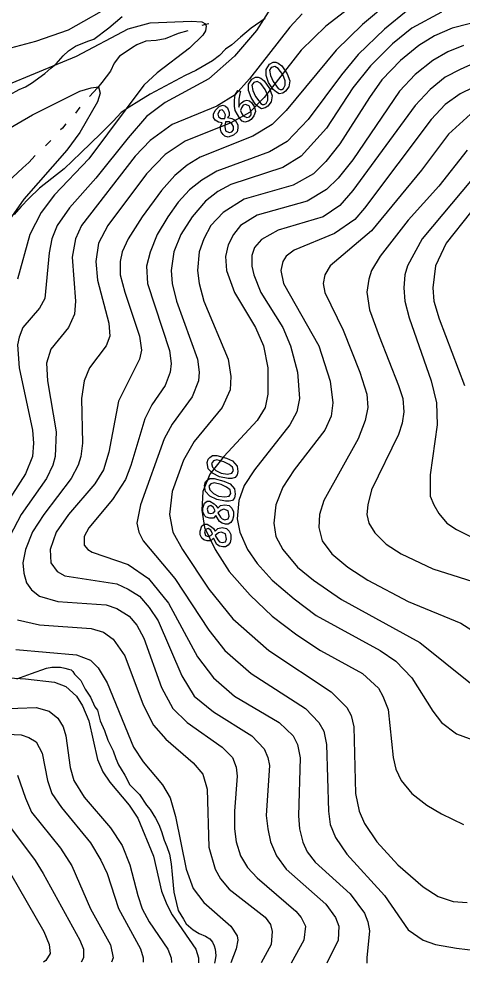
# Model space of a CAD drawing. Extents: x -4.4 to 64.9, y -5.9 to 77.3.
# Drawn here: x 16.38 to 19.05, y -0.03 to 5.64 of the extents above; entities that cross this region are included whole.
import ezdxf

# ---------------------------------------------------------------- set-up
doc = ezdxf.new("R2010")
doc.units = 0
for name, color, linetype in [('8200-8400', 7, 'CONTINUOUS'), ('8400-8600', 7, 'CONTINUOUS'), ('8600-8800', 7, 'CONTINUOUS'), ('8800-9000', 7, 'CONTINUOUS'), ('9000-9200', 7, 'CONTINUOUS'), ('Elevations', 7, 'CONTINUOUS'), ('roads', 7, 'CONTINUOUS'), ('topo', 7, 'CONTINUOUS'), ('water', 7, 'CONTINUOUS')]:
    doc.layers.add(name, color=color, linetype=linetype)

msp = doc.modelspace()

# ---------------------------------------------------------------- linework, layer by layer
at = {"layer": '8200-8400', "color": 2}
for points in [[(16.371417, 1.096164), (16.418867, 0.959083), (16.455777, 0.874723), (16.629767, 0.658553), (16.698307, 0.553104), (16.809027, 0.294754), (16.930296, 0.078584), (16.946118, -0.000508), (16.9358, -0.026331)], [(16.334534, 0.774997), (16.476893, 0.585187), (16.524344, 0.506098), (16.745784, 0.105397), (16.766871, 0.052668), (16.766871, -0.000053), (16.753642, -0.026522)], [(16.329314, 0.506085), (16.529672, 0.158105), (16.561303, 0.079026), (16.566568, 0.026295), (16.540216, -0.015885), (16.526828, -0.02631)]]:
    msp.add_lwpolyline(points, dxfattribs=at)
at = {"layer": '8400-8600', "color": 2}
for points in [[(16.239612, 5.441523), (16.482143, 5.504758), (16.677222, 5.573338), (16.967211, 5.736745)], [(17.932115, 5.768548), (17.805583, 5.568205), (17.673765, 5.415303), (17.520865, 5.278222), (17.257245, 5.135823), (17.146485, 5.0515), (17.035754, 4.92495), (16.840674, 4.68238), (16.682504, 4.503125), (16.608685, 4.397662), (16.577054, 4.318578), (16.561232, 4.234229), (16.534879, 3.960068), (16.50324, 3.902071), (16.403069, 3.786078), (16.381982, 3.728081), (16.371451, 3.680615), (16.381982, 3.543534), (16.461063, 3.169202), (16.466328, 3.090091), (16.461063, 3.011007), (16.418891, 2.905571), (16.260713, 2.663027)], [(16.281821, 5.230253), (16.724713, 5.414773), (17.035783, 5.578233), (17.167591, 5.615142), (17.415452, 5.625726), (17.478712, 5.620434), (17.4998, 5.609851), (17.505065, 5.593976), (17.4998, 5.567517), (17.483978, 5.541059), (17.404886, 5.461949), (17.209755, 5.314338), (17.130677, 5.240519), (16.798506, 4.797633), (16.592888, 4.581468), (16.513795, 4.476005), (16.445258, 4.34419), (16.371446, 4.07532)], [(18.079803, 5.668509), (18.005992, 5.589372), (17.763464, 5.278354), (17.679102, 5.183395), (17.568374, 5.114868), (17.299432, 5.00414), (17.167622, 4.90926), (17.077992, 4.814328), (16.756373, 4.397794), (16.719463, 4.31871), (16.698376, 4.207982), (16.719463, 3.944378), (16.714198, 3.865294), (16.677289, 3.78621), (16.571847, 3.654395), (16.545494, 3.570045), (16.55076, 3.464583), (16.603479, 3.158777), (16.598214, 3.011166), (16.582392, 2.958435), (16.545483, 2.879351), (16.392583, 2.663186), (16.324042, 2.531344)], [(16.176378, 4.898042), (16.461088, 5.061449), (16.745806, 5.203795), (16.814346, 5.224961), (16.856526, 5.230253), (16.867056, 5.193344), (16.851261, 5.140612), (16.745809, 4.956092), (16.666719, 4.850629), (16.40837, 4.55538), (16.334558, 4.449917)], [(16.371509, 2.030461), (16.503308, 1.998844), (16.814387, 1.977677), (16.888208, 1.95651), (16.946197, 1.914336), (17.014737, 1.814138), (17.125457, 1.51889), (17.188727, 1.397631), (17.262588, 1.313282), (17.426037, 1.17091), (17.484029, 1.102383), (17.510408, 1.012742), (17.520938, 0.664762), (17.557847, 0.532946), (17.589478, 0.47495), (17.642207, 0.411688), (17.858377, 0.242963), (17.890008, 0.200788), (17.900565, 0.158587), (17.8953, 0.079503), (17.835287, -0.03104)], [(16.360895, 1.851074), (16.724694, 1.81943), (16.809054, 1.787812), (16.856504, 1.740372), (16.909225, 1.650731), (17.067403, 1.265842), (17.125395, 1.176201), (17.241436, 1.039121), (17.288844, 0.960037), (17.320525, 0.849309), (17.383795, 0.532973), (17.425975, 0.416979), (17.489245, 0.332604), (17.652694, 0.190258), (17.689595, 0.132261), (17.694861, 0.105803), (17.684304, 0.053071), (17.652712, -0.031172)], [(16.218547, 1.686741), (16.418907, 1.676158), (16.592897, 1.654991), (16.661437, 1.628533), (16.724708, 1.570536), (16.761617, 1.51254), (16.798515, 1.422899), (16.851247, 1.190912), (16.882875, 1.117093), (16.925058, 1.053831), (17.041057, 0.916751), (17.093777, 0.837667), (17.188686, 0.610945), (17.236176, 0.400046), (17.267807, 0.320962), (17.299407, 0.2577), (17.441807, 0.052066), (17.457603, -0.000665), (17.457603, -0.030114)], [(16.150002, 1.49169), (16.482174, 1.502274), (16.561252, 1.481107), (16.613984, 1.438933), (16.645623, 1.386201), (16.661445, 1.333496), (16.687824, 1.143684), (16.708911, 1.0646), (16.772183, 0.964402), (16.930362, 0.779882), (16.998902, 0.674445), (17.046353, 0.558426), (17.093803, 0.373905), (17.120182, 0.294821), (17.162362, 0.215711), (17.273122, 0.052278), (17.294157, -0.000454), (17.296882, -0.027838)]]:
    msp.add_lwpolyline(points, dxfattribs=at)
at = {"layer": '8600-8800', "color": 2}
for points in [[(18.601743, 5.736397), (18.443562, 5.604584), (18.285394, 5.451687), (17.984862, 5.087885), (17.900502, 5.003525), (17.784504, 4.934985), (17.468163, 4.808445), (17.389073, 4.760944), (17.315263, 4.697725), (17.236173, 4.608095), (17.120132, 4.449927), (17.035773, 4.318106), (16.998863, 4.238974), (16.988333, 4.181025), (16.988333, 4.101897), (17.014685, 3.996447), (17.104316, 3.732827), (17.114872, 3.648467), (17.104316, 3.595735), (16.977776, 3.342667), (16.919785, 3.036856), (16.888146, 2.931406), (16.835425, 2.847047), (16.677246, 2.662516), (16.603435, 2.557066), (16.566526, 2.451616), (16.571791, 2.372527), (16.608701, 2.319806), (16.656151, 2.293454), (16.96723, 2.246003), (17.03577, 2.214364), (17.10431, 2.172184), (17.16231, 2.103644), (17.21503, 2.024555), (17.357432, 1.692394), (17.431251, 1.571123), (17.547241, 1.476224), (17.779231, 1.333863), (17.853041, 1.254773), (17.874129, 1.202053), (17.884686, 1.154605), (17.863598, 0.854073), (17.874129, 0.774983), (17.889951, 0.695894), (17.92686, 0.611545), (17.984851, 0.532453), (18.222111, 0.321554), (18.280111, 0.242475), (18.301198, 0.189744), (18.295933, 0.105384), (18.22944, -0.031509)], [(18.717745, 5.693609), (18.575386, 5.57761), (18.417215, 5.42471), (18.317033, 5.303449), (18.116685, 5.03455), (17.990143, 4.90274), (17.884693, 4.83947), (17.568344, 4.723479), (17.478714, 4.670748), (17.404903, 4.612749), (17.336363, 4.538938), (17.273093, 4.44931), (17.209773, 4.343861), (17.167593, 4.238358), (17.146506, 4.154009), (17.151771, 4.048599), (17.283571, 3.64785), (17.294128, 3.568809), (17.288862, 3.51604), (17.257271, 3.436999), (17.178142, 3.32096), (17.135952, 3.236598), (17.051592, 2.957158), (17.019961, 2.872798), (16.940882, 2.75154), (16.798521, 2.58281), (16.772168, 2.530089), (16.772168, 2.477368), (16.793255, 2.451016), (16.819608, 2.435193), (17.03578, 2.361385), (17.15705, 2.277015), (17.278308, 2.129393), (17.452348, 1.807774), (17.547249, 1.681234), (17.673789, 1.570503), (17.94268, 1.412335), (18.027039, 1.333254), (18.053418, 1.280525), (18.06924, 1.201433), (18.058683, 0.853453), (18.063949, 0.774375), (18.085036, 0.695286), (18.111388, 0.637284), (18.158839, 0.574014), (18.369738, 0.384215), (18.454098, 0.268214), (18.475185, 0.215485), (18.485742, 0.162764), (18.46992, -0.000685), (18.46992, -0.031697)], [(18.918069, 5.678416), (18.7388, 5.583468), (18.62281, 5.488567), (18.490999, 5.356746), (18.38555, 5.224936), (18.227379, 4.982406), (18.074471, 4.813687), (17.963751, 4.745146), (17.65268, 4.644967), (17.573591, 4.602787), (17.49978, 4.544796), (17.420691, 4.449887), (17.352151, 4.344437), (17.309971, 4.238996), (17.294096, 4.128268), (17.299361, 4.049186), (17.325766, 3.943737), (17.452306, 3.595757), (17.462863, 3.516667), (17.457598, 3.463946), (17.420688, 3.369038), (17.299377, 3.205586), (17.251966, 3.115966), (17.109567, 2.720528), (17.08848, 2.609808), (17.099037, 2.557076), (17.12539, 2.504356), (17.315239, 2.277647), (17.52087, 1.966566), (17.615771, 1.845297), (17.773939, 1.708216), (18.100829, 1.497317), (18.179921, 1.412957), (18.21156, 1.360236), (18.227382, 1.281147), (18.237912, 0.880436), (18.248443, 0.801357), (18.280082, 0.722268), (18.348622, 0.622086), (18.575333, 0.374288), (18.717692, 0.168656), (18.807322, 0.105386), (18.881141, 0.079034), (19.00768, 0.057947), (19.139491, 0.042125)], [(19.27156, 5.657231), (18.981532, 5.583423), (18.87609, 5.535962), (18.781181, 5.477931), (18.670461, 5.388293), (18.559741, 5.272352), (18.48593, 5.166892), (18.306662, 4.887413), (18.222302, 4.782011), (18.148491, 4.708152), (18.027222, 4.639612), (17.73196, 4.555252), (17.605431, 4.47616), (17.531612, 4.397071), (17.48943, 4.317982), (17.463077, 4.2389), (17.45252, 4.12818), (17.463077, 4.049091), (17.48943, 3.943641), (17.637062, 3.595661), (17.652884, 3.490212), (17.647619, 3.411122), (17.600158, 3.305673), (17.431449, 3.100052), (17.368179, 2.989332), (17.299589, 2.799522), (17.283766, 2.662441), (17.304854, 2.556992), (17.362903, 2.451542), (17.521074, 2.214282), (17.663433, 2.035011), (17.879603, 1.845212), (18.253943, 1.597401), (18.348844, 1.502503), (18.375197, 1.455052), (18.391019, 1.386502), (18.401576, 0.985801), (18.422663, 0.880351), (18.454294, 0.806532), (18.528112, 0.695812), (18.654655, 0.558731), (18.807555, 0.426921), (18.897182, 0.368922), (18.986813, 0.33728), (19.071215, 0.332015)]]:
    msp.add_lwpolyline(points, dxfattribs=at)
at = {"layer": '8800-9000', "color": 2}
for points in [[(19.113183, 5.37255), (19.028821, 5.335641), (18.939193, 5.28819), (18.849563, 5.214372), (18.759932, 5.119431), (18.385581, 4.608002), (18.306492, 4.518361), (18.206321, 4.449871), (17.937422, 4.37074), (17.837251, 4.31278), (17.795071, 4.26529), (17.779249, 4.217832), (17.779249, 4.154562), (17.789779, 4.101841), (17.831959, 3.996391), (17.963769, 3.785492), (18.011228, 3.674772), (18.053408, 3.516601), (18.063938, 3.358431), (18.048116, 3.279341), (18.005936, 3.200249), (17.795045, 2.931361), (17.731775, 2.83645), (17.700136, 2.74682), (17.689606, 2.6361), (17.705428, 2.55701), (17.752886, 2.451561), (17.810877, 2.367201), (17.900508, 2.26703), (18.032326, 2.156312), (18.164136, 2.05613), (18.549017, 1.845231), (18.643926, 1.781961), (18.738827, 1.68179), (18.865366, 1.481431), (18.918095, 1.412891), (19.007725, 1.344351), (19.181758, 1.281081)], [(19.181922, 5.261848), (19.028979, 5.188038), (18.939341, 5.124768), (18.854989, 5.035137), (18.454281, 4.502579), (18.396281, 4.434078), (18.275009, 4.349718), (18.032479, 4.249497), (17.985031, 4.212638), (17.963944, 4.180999), (17.953414, 4.128228), (17.969236, 4.049189), (18.180127, 3.674848), (18.248668, 3.463899), (18.26449, 3.332089), (18.253959, 3.253007), (18.21705, 3.168648), (18.032508, 2.931388), (17.963971, 2.825938), (17.921791, 2.720488), (17.91126, 2.609768), (17.921791, 2.530676), (17.963971, 2.451598), (18.053601, 2.346148), (18.148509, 2.267059), (18.317218, 2.151057), (18.78647, 1.892708), (19.092321, 1.650177)], [(19.092133, 5.066768), (18.960275, 4.945507), (18.796834, 4.729337), (18.496304, 4.365538), (18.248493, 4.154588), (18.216854, 4.101918), (18.206324, 4.049186), (18.216854, 3.996418), (18.327585, 3.769707), (18.427764, 3.516628), (18.469933, 3.384817), (18.475225, 3.305778), (18.459403, 3.226636), (18.417223, 3.115916), (18.211602, 2.746846), (18.185223, 2.662486), (18.179958, 2.583397), (18.201045, 2.504316), (18.259037, 2.425227), (18.353945, 2.346148), (18.475206, 2.267056), (18.717747, 2.140516), (19.034096, 2.008706), (19.292486, 1.845257)], [(19.071037, 4.850628), (18.902276, 4.634458), (18.717747, 4.428839), (18.549025, 4.21267), (18.496296, 4.12831), (18.480474, 4.075589), (18.469944, 3.9965), (18.485766, 3.891008), (18.543768, 3.732879), (18.659756, 3.437618), (18.686108, 3.358489), (18.691374, 3.2794), (18.680843, 3.210899), (18.659756, 3.142319), (18.496307, 2.810148), (18.47522, 2.72052), (18.469954, 2.662518), (18.480485, 2.6098), (18.517394, 2.551798), (18.585935, 2.483258), (18.675575, 2.425258), (18.865374, 2.335628), (19.181766, 2.23546)]]:
    msp.add_lwpolyline(points, dxfattribs=at)
at = {"layer": '9000-9200', "color": 2}
msp.add_lwpolyline([(19.092339, 4.47625), (18.944659, 4.291709), (18.881387, 4.154628), (18.865565, 4.02282), (18.87083, 3.943729), (18.902469, 3.838279), (19.055372, 3.43757)], dxfattribs=at)
at = {"layer": 'Elevations', "color": 1}
for points in [[(17.958478, 5.35675), (17.990109, 5.30931), (18.005931, 5.267136), (18.000666, 5.2302), (17.979579, 5.203742), (17.963757, 5.193158), (17.942669, 5.187867), (17.926847, 5.19845), (17.90576, 5.214325), (17.879407, 5.256526), (17.863585, 5.298701), (17.863585, 5.33561), (17.884673, 5.367228), (17.90576, 5.377811), (17.921582, 5.377811), (17.937378, 5.372519)], [(17.937388, 5.21967), (17.947945, 5.214378), (17.958475, 5.214378), (17.969006, 5.21967), (17.979563, 5.240836), (17.979563, 5.267295), (17.96374, 5.304204), (17.937388, 5.341113), (17.916301, 5.351697), (17.895213, 5.346405), (17.884656, 5.33053), (17.889922, 5.298912), (17.905744, 5.262003), (17.926831, 5.235545)], [(17.853028, 5.267136), (17.884659, 5.21967), (17.900481, 5.177495), (17.895216, 5.140586), (17.874129, 5.114127), (17.858307, 5.103544), (17.837219, 5.098252), (17.821397, 5.108836), (17.80031, 5.124711), (17.773931, 5.166885), (17.758109, 5.209086), (17.758109, 5.245969), (17.779196, 5.277613), (17.80031, 5.288197), (17.816132, 5.288197), (17.831954, 5.282905)], [(17.831938, 5.130055), (17.842495, 5.124764), (17.853025, 5.124764), (17.863582, 5.130055), (17.874113, 5.151222), (17.874113, 5.17768), (17.85829, 5.21459), (17.831938, 5.251473), (17.810851, 5.262056), (17.789763, 5.256764), (17.779207, 5.240889), (17.784498, 5.209271), (17.80032, 5.172362), (17.821408, 5.145904)], [(17.700128, 5.130055), (17.700128, 5.108889), (17.705393, 5.124764), (17.715924, 5.135347), (17.731746, 5.14593), (17.747568, 5.151222), (17.76339, 5.14593), (17.779212, 5.135347), (17.795034, 5.108889), (17.800299, 5.08243), (17.789769, 5.055972), (17.773947, 5.034805), (17.758125, 5.024222), (17.737037, 5.01893), (17.721215, 5.024222), (17.705393, 5.040097), (17.679041, 5.087537), (17.673776, 5.113995), (17.673776, 5.150904), (17.679041, 5.182549), (17.694863, 5.209007), (17.710685, 5.203715), (17.70542, 5.18784), (17.700155, 5.156196)], [(17.631588, 5.103676), (17.642118, 5.077218), (17.642118, 5.056051), (17.631588, 5.045468), (17.657941, 5.040176), (17.679028, 5.029593), (17.69485, 5.003135), (17.69485, 4.981968), (17.689585, 4.960801), (17.668497, 4.939635), (17.652675, 4.934343), (17.636853, 4.929051), (17.615766, 4.934343), (17.605236, 4.944926), (17.594679, 4.960801), (17.589413, 4.976676), (17.589413, 4.992551), (17.599944, 5.013718), (17.578857, 5.01901), (17.557769, 5.029593), (17.547239, 5.045468), (17.547239, 5.066635), (17.557769, 5.087801), (17.573591, 5.103676), (17.584122, 5.11426), (17.605236, 5.119551), (17.621058, 5.11426)], [(17.726488, 5.05621), (17.747575, 5.045627), (17.763397, 5.050918), (17.773928, 5.061502), (17.773928, 5.077377), (17.768663, 5.098543), (17.763397, 5.114418), (17.74231, 5.125002), (17.726488, 5.11971), (17.715958, 5.103835), (17.710692, 5.08796), (17.715958, 5.072085)], [(17.578859, 5.050945), (17.594681, 5.040361), (17.615768, 5.040361), (17.621034, 5.061528), (17.610503, 5.082695), (17.599946, 5.093278), (17.584124, 5.087986), (17.573567, 5.06682)], [(17.621039, 4.966596), (17.642126, 4.956012), (17.657949, 4.961304), (17.668479, 4.971887), (17.668479, 4.982471), (17.668479, 4.993054), (17.657949, 5.008929), (17.642126, 5.019512), (17.621039, 5.019512), (17.615774, 4.993054)], [(17.626309, 2.999974), (17.663219, 2.984099), (17.689572, 2.952455), (17.694837, 2.920811), (17.689572, 2.899644), (17.679015, 2.883769), (17.657927, 2.878478), (17.63684, 2.878478), (17.584108, 2.889061), (17.541928, 2.910228), (17.515575, 2.936686), (17.51031, 2.973595), (17.515575, 2.994762), (17.526106, 3.005345), (17.541928, 3.015929), (17.56828, 3.015929)], [(17.594678, 2.910333), (17.631588, 2.905042), (17.657941, 2.910333), (17.668471, 2.926208), (17.663206, 2.947375), (17.642118, 2.96325), (17.610488, 2.979125), (17.568307, 2.989708), (17.54722, 2.984417), (17.536663, 2.968542), (17.541928, 2.947375), (17.563016, 2.926208)], [(17.610487, 2.862867), (17.647397, 2.846992), (17.673749, 2.815374), (17.679041, 2.78373), (17.673749, 2.762564), (17.663219, 2.746689), (17.642132, 2.741397), (17.621044, 2.741397), (17.568313, 2.75198), (17.526134, 2.773147), (17.499781, 2.799605), (17.494516, 2.836515), (17.499781, 2.857681), (17.510338, 2.868265), (17.52616, 2.878848), (17.552539, 2.878848)], [(17.578859, 2.773253), (17.615768, 2.767961), (17.642121, 2.773253), (17.652651, 2.789128), (17.647386, 2.810294), (17.626299, 2.826169), (17.594668, 2.842044), (17.552477, 2.852628), (17.531389, 2.847336), (17.520832, 2.831461), (17.526098, 2.810294), (17.547185, 2.789128)], [(17.563037, 2.715256), (17.573594, 2.699381), (17.589416, 2.715256), (17.615768, 2.720548), (17.642121, 2.715256), (17.657943, 2.699381), (17.668473, 2.678214), (17.668473, 2.651756), (17.663208, 2.630589), (17.652678, 2.614714), (17.636856, 2.604131), (17.621034, 2.604131), (17.599946, 2.609423), (17.584124, 2.620006), (17.563037, 2.656915), (17.547215, 2.64104), (17.526128, 2.64104), (17.50504, 2.646332), (17.494483, 2.656915), (17.483953, 2.678082), (17.483953, 2.699249), (17.494483, 2.730866), (17.510305, 2.74145), (17.526128, 2.74145), (17.55248, 2.725575)], [(17.515589, 2.673081), (17.531411, 2.66779), (17.547233, 2.673081), (17.557763, 2.683665), (17.547233, 2.704831), (17.531411, 2.715415), (17.515589, 2.710123), (17.510324, 2.694248)], [(17.573588, 2.673081), (17.58941, 2.646623), (17.59994, 2.63604), (17.615763, 2.630748), (17.63685, 2.63604), (17.642115, 2.651915), (17.63685, 2.683533), (17.610471, 2.694116), (17.594649, 2.688824)], [(17.547228, 2.578175), (17.557758, 2.5623), (17.573581, 2.578175), (17.599933, 2.583467), (17.626286, 2.578175), (17.642108, 2.5623), (17.652638, 2.541134), (17.652638, 2.514675), (17.647373, 2.493509), (17.636816, 2.477634), (17.620994, 2.46705), (17.605172, 2.46705), (17.584085, 2.472342), (17.568262, 2.482925), (17.547175, 2.519835), (17.53138, 2.50396), (17.510292, 2.50396), (17.489205, 2.509251), (17.478648, 2.519835), (17.468118, 2.541001), (17.468118, 2.562168), (17.478648, 2.593786), (17.49447, 2.604369), (17.510292, 2.604369), (17.536645, 2.588494)], [(17.499767, 2.535974), (17.515589, 2.530683), (17.531411, 2.535974), (17.541942, 2.546558), (17.531411, 2.567724), (17.515589, 2.578308), (17.499767, 2.573016), (17.494502, 2.557141)], [(17.557769, 2.535974), (17.573591, 2.509516), (17.584122, 2.498933), (17.599944, 2.493641), (17.621031, 2.498933), (17.626296, 2.514808), (17.621031, 2.546452), (17.594678, 2.557035), (17.578856, 2.551744)]]:
    msp.add_lwpolyline(points, close=True, dxfattribs=at)
at = {"layer": 'roads', "color": 7}
for points in [[(17.858314, 5.640489), (17.773955, 5.582493), (17.710685, 5.529761), (17.657967, 5.482295), (17.621057, 5.455837), (17.584145, 5.418927), (17.541965, 5.38731), (17.441797, 5.329313), (17.378527, 5.297669), (17.257255, 5.234407), (17.167585, 5.186967), (17.099045, 5.144766), (17.041046, 5.107857), (16.993595, 5.076213), (16.946145, 5.023508), (16.872326, 4.949689), (16.751057, 4.833695), (16.650886, 4.738789), (16.503256, 4.622796), (16.439986, 4.559534), (16.392536, 4.512068), (16.350356, 4.464628)], [(16.418889, 5.231179), (16.455798, 5.252346), (16.534887, 5.310369), (16.571797, 5.341986), (16.603428, 5.368445), (16.645607, 5.415911), (16.677238, 5.447529), (16.719429, 5.473987), (16.793237, 5.505631), (16.830138, 5.516215), (16.919769, 5.584742), (16.998858, 5.653295)], [(16.323991, 5.183104), (16.381991, 5.214722), (16.418903, 5.230597)], [(16.366217, 1.676211), (16.455847, 1.707855), (16.545477, 1.739499), (16.577108, 1.744791), (16.603487, 1.744791), (16.62984, 1.744791), (16.656192, 1.739499), (16.677279, 1.734208), (16.693101, 1.728916), (16.703632, 1.718333), (16.714189, 1.702458), (16.751101, 1.665548), (16.777453, 1.612817), (16.809083, 1.565377), (16.835436, 1.50738), (16.851258, 1.486214), (16.86708, 1.422952), (16.893432, 1.364955), (16.91452, 1.306958), (16.946161, 1.24367), (16.961983, 1.19623), (16.977805, 1.159321), (16.993627, 1.132863), (17.014714, 1.095953), (17.046345, 1.037956), (17.104344, 0.97996), (17.146566, 0.916698), (17.167653, 0.89024), (17.199241, 0.837508), (17.220355, 0.800599), (17.236203, 0.758424), (17.252026, 0.705719), (17.267848, 0.66881), (17.28367, 0.621344), (17.2942, 0.563347), (17.299465, 0.500085), (17.310022, 0.394622), (17.325844, 0.326095), (17.336375, 0.283894), (17.352197, 0.257436), (17.368019, 0.230977), (17.383841, 0.204519), (17.426021, 0.167636), (17.46293, 0.146469), (17.49984, 0.130594), (17.526193, 0.114719), (17.542015, 0.093553), (17.552545, 0.072386), (17.55781, 0.051219), (17.563076, 0.01431), (17.55781, -0.012148), (17.554953, -0.031992)]]:
    msp.add_lwpolyline(points, dxfattribs=at)
at = {"layer": 'topo', "color": 2}
for points in [[(18.570107, 5.86295), (18.222127, 5.594062), (18.074498, 5.4517), (17.853057, 5.16699), (17.763427, 5.07736), (17.652707, 5.01409), (17.378527, 4.90337), (17.257266, 4.82428), (17.146506, 4.708282), (16.914517, 4.397211), (16.856517, 4.291762), (16.840695, 4.181041), (16.851252, 4.070321), (16.919792, 3.811971), (16.925058, 3.732879), (16.90397, 3.674891), (16.803799, 3.54307), (16.77216, 3.463991), (16.756338, 3.358542), (16.761603, 3.08964), (16.751073, 3.010562), (16.735251, 2.95783), (16.693071, 2.878741), (16.529633, 2.662571), (16.461082, 2.557121), (16.418902, 2.451672), (16.403106, 2.37259), (16.408371, 2.309321), (16.424193, 2.251321), (16.455832, 2.209141), (16.503283, 2.17224), (16.614003, 2.140601), (16.903994, 2.119514), (16.967264, 2.098427), (17.041072, 2.050976), (17.088523, 1.998245), (17.130702, 1.919166), (17.236192, 1.623907), (17.304692, 1.497367), (17.389102, 1.413005), (17.599994, 1.265375), (17.663264, 1.202106), (17.684351, 1.144117), (17.689616, 1.091385), (17.673794, 0.880486), (17.673794, 0.775047), (17.684325, 0.695955), (17.710677, 0.611595), (17.752865, 0.543055), (17.810856, 0.479785), (18.042846, 0.279427), (18.074476, 0.242525), (18.100829, 0.189796), (18.090299, 0.105437), (18.015019, -0.031432)], [(19.049911, 5.478024), (18.954999, 5.441114), (18.865369, 5.388346), (18.759919, 5.304034), (18.665018, 5.203854), (18.385579, 4.792605), (18.295949, 4.681884), (18.227408, 4.613294), (18.11141, 4.544804), (17.81088, 4.460394), (17.710698, 4.397124), (17.668518, 4.344406), (17.63689, 4.281133), (17.621068, 4.212585), (17.626333, 4.128233), (17.673783, 3.996426), (17.800323, 3.785524), (17.847773, 3.674803), (17.874126, 3.542993), (17.874126, 3.384815), (17.858304, 3.305726), (17.810856, 3.226644), (17.610506, 3.010474), (17.526146, 2.905025), (17.483966, 2.799575), (17.478701, 2.688855), (17.494523, 2.583405), (17.557793, 2.451595), (17.642153, 2.319785), (17.768684, 2.177426), (17.900502, 2.050884), (18.048132, 1.940163), (18.190483, 1.845265), (18.443562, 1.708174), (18.538463, 1.618544), (18.564842, 1.571093), (18.59647, 1.492004), (18.628112, 1.202023), (18.643907, 1.133486), (18.675549, 1.064935), (18.738819, 0.985854), (18.828449, 0.917313), (18.918077, 0.864584), (19.049889, 0.801315)], [(19.102621, 4.676619), (18.802091, 4.31809), (18.712461, 4.154649), (18.696639, 4.10192), (18.691374, 4.022831), (18.696639, 3.94375), (18.722991, 3.843571), (18.854801, 3.463952), (18.88644, 3.332139), (18.891706, 3.200331), (18.849536, 2.899759), (18.849536, 2.77322), (18.870624, 2.720502), (18.902262, 2.66777), (18.949713, 2.609781), (19.007712, 2.572869), (19.092114, 2.53069)], [(16.060365, 1.355223), (16.392536, 1.3394), (16.439986, 1.323578), (16.482166, 1.297226), (16.519076, 1.228675), (16.550707, 1.065237), (16.577059, 0.986145), (16.635058, 0.901785), (16.809048, 0.690896), (16.872318, 0.585446), (16.909228, 0.506355), (16.977768, 0.295455), (17.109578, 0.052925), (17.1254, 0.000207), (17.1254, -0.026172), (17.1254, -0.026172)]]:
    msp.add_lwpolyline(points, dxfattribs=at)
at = {"layer": 'water', "color": 4}
for points in [[(17.394299, 5.567279), (17.3363, 5.551404), (17.257218, 5.519786), (17.204489, 5.509203), (17.14122, 5.503911), (17.088499, 5.482745), (17.06212, 5.46687), (16.998858, 5.424669), (16.983036, 5.414085), (16.951397, 5.371911), (16.930309, 5.324445), (16.877589, 5.255918), (16.851236, 5.224273), (16.803778, 5.171542)], [(17.520838, 5.609454), (17.499751, 5.604162), (17.478663, 5.59887)], [(16.745768, 5.108571), (16.719416, 5.071662)], [(16.661408, 5.0084), (16.640321, 4.981941), (16.62979, 4.971358)], [(16.571778, 4.908229), (16.540139, 4.876584)], [(16.476869, 4.818588), (16.43996, 4.776413), (16.403051, 4.744769), (16.37142, 4.713151), (16.313428, 4.66042), (16.229069, 4.586601), (16.139438, 4.528604), (16.06562, 4.481165), (15.997079, 4.44952), (15.96544, 4.428354), (15.928528, 4.391444), (15.886348, 4.364986)]]:
    msp.add_lwpolyline(points, dxfattribs=at)

doc.saveas('drawing.dxf')
